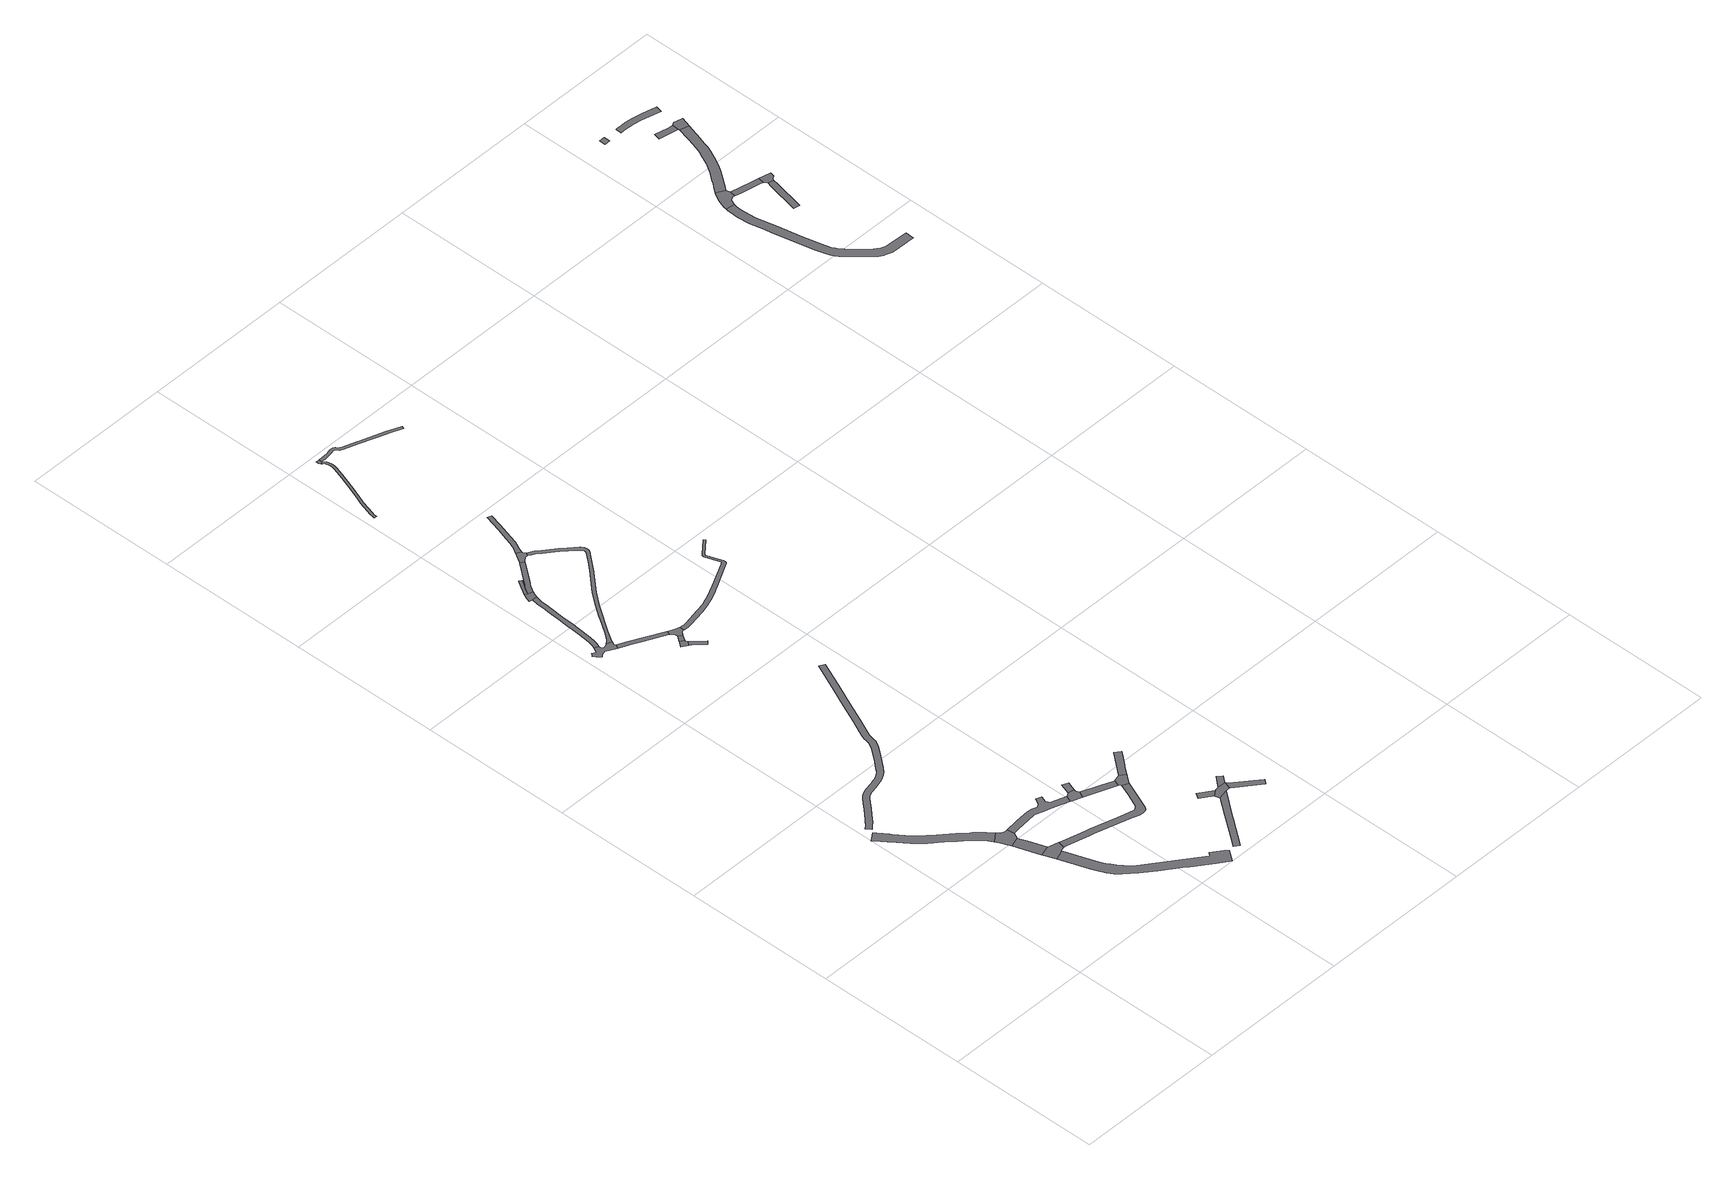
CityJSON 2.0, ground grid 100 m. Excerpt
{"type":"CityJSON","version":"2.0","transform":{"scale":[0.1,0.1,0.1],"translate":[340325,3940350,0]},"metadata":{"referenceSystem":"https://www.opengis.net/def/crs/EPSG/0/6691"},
"CityObjects":{
"road1":{"type":"Road","attributes":{"RoadStructureAttribute.sectionType":"1"},"geometry":[{"type":"MultiSurface","lod":"1","boundaries":[[[0,1,2,3,4,5,6,7,8,9,10,11,12,13,14,15,16,17,18,19,20,21,22,23,24,25,26,27,28,29,30,31,32]]]}]},
"road2":{"type":"Road","attributes":{"RoadStructureAttribute.sectionType":"1"},"geometry":[{"type":"MultiSurface","lod":"1","boundaries":[[[33,34,35,36,37,38]]]}]},
"road3":{"type":"Road","geometry":[{"type":"MultiSurface","lod":"1","boundaries":[[[39,40,41,42,43,44,17,16,45,46,33,38]]]}]},
"road4":{"type":"Road","geometry":[{"type":"MultiSurface","lod":"1","boundaries":[[[47,48,36,35,49,50,51,52,53,54,55,56,57]]]}]},
"road5":{"type":"Road","attributes":{"RoadStructureAttribute.sectionType":"1"},"geometry":[{"type":"MultiSurface","lod":"1","boundaries":[[[58,59,60,61,62,63,64,65,66,67,68,69,70,71,72,53,52,73,74,75,76,77,78,79,80,81,82,83,84,85]]]}]},
"road6":{"type":"Road","geometry":[{"type":"MultiSurface","lod":"1","boundaries":[[[86,87,88,89,90,91,92,93,94,95,96,97,98,99,100,40,39,101,102,103,104,105,106,107,108,109,110,111,112]]]}]},
"road7":{"type":"Road","attributes":{"RoadStructureAttribute.sectionType":"1"},"geometry":[{"type":"MultiSurface","lod":"1","boundaries":[[[113,114,115,116,117,118,119,120,121,122,123,124,125,126,127,128,129,130,131,132,133,134,135,136,137,138,139,140,141,142,143,144,145,146,147,148,149,150,151,152,153,154,155,156,157,158,159,160,161,162,163,164,165,166,167,168,169,170,171,172,173,174,175,176]]]}]},
"road8":{"type":"Road","attributes":{"RoadStructureAttribute.sectionType":"1"},"geometry":[{"type":"MultiSurface","lod":"1","boundaries":[[[56,177,178,179,180,181,182,183,184,185,186,187,188,189,190,191,192,193,194,195,196,197,57]]]}]},
"road9":{"type":"Road","geometry":[{"type":"MultiSurface","lod":"1","boundaries":[[[198,199,200,201,202,203,204,205,206,207,208,209,210,211,212,213,214,215,216,215,217,218,219,220,221]]]}]},
"road10":{"type":"Road","geometry":[{"type":"MultiSurface","lod":"1","boundaries":[[[222,223,224,225,226,227,112,111,228,229,230]]]}]},
"road11":{"type":"Road","attributes":{"RoadStructureAttribute.sectionType":"1"},"geometry":[{"type":"MultiSurface","lod":"1","boundaries":[[[231,232,233,234,235,236,237,238,239,214,213,240,241,242,243,244,245,246,247,248,249,250,251]]]}]},
"road12":{"type":"Road","geometry":[{"type":"MultiSurface","lod":"1","boundaries":[[[224,252,253,225]]]}]},
"road13":{"type":"Road","attributes":{"RoadStructureAttribute.sectionType":"1"},"geometry":[{"type":"MultiSurface","lod":"1","boundaries":[[[254,202,201,255,256,257,258,259]]]}]},
"road14":{"type":"Road","attributes":{"RoadStructureAttribute.sectionType":"1"},"geometry":[{"type":"MultiSurface","lod":"1","boundaries":[[[229,260,261,262,263,264,230]]]}]},
"road15":{"type":"Road","geometry":[{"type":"MultiSurface","lod":"1","boundaries":[[[265,266,267,251,250,268,269,270]]]}]},
"road16":{"type":"Road","geometry":[{"type":"MultiSurface","lod":"1","boundaries":[[[271,272,273,274,275,276,277,278,279,280]]]}]},
"road17":{"type":"Road","geometry":[{"type":"MultiSurface","lod":"1","boundaries":[[[281,282,283,284,285,286,287,265,270]]]}]},
"road18":{"type":"Road","attributes":{"RoadStructureAttribute.sectionType":"1"},"geometry":[{"type":"MultiSurface","lod":"1","boundaries":[[[288,289,273,272]]]}]},
"road19":{"type":"Road","geometry":[{"type":"MultiSurface","lod":"1","boundaries":[[[279,290,291,292,293,280]]]}]},
"road20":{"type":"Road","attributes":{"RoadStructureAttribute.sectionType":"1"},"geometry":[{"type":"MultiSurface","lod":"1","boundaries":[[[294,295,296,297,298,299,300,301,302,303]]]}]},
"road21":{"type":"Road","geometry":[{"type":"MultiSurface","lod":"1","boundaries":[[[258,304,305,306,307,289,288,308,309,310,311,312,259]]]}]},
"road22":{"type":"Road","geometry":[{"type":"MultiSurface","lod":"1","boundaries":[[[313,314,315,316,317,318,262,261,319,320,189,188]]]}]},
"road23":{"type":"Road","attributes":{"RoadStructureAttribute.sectionType":"1"},"geometry":[{"type":"MultiSurface","lod":"1","boundaries":[[[321,322,323,324,325,270,269,326,327,328,329,330,331,332,333]]]}]},
"road24":{"type":"Road","attributes":{"RoadStructureAttribute.sectionType":"1"},"geometry":[{"type":"MultiSurface","lod":"1","boundaries":[[[334,335,336,337,338,339,340,341,342,343,344,345,346,347,348,349,350,351,352,353,354,355,356,206,205,357,358,359,360,361,362,363,364,365,366,367,368,369,370,371,372,373,374,375,376,377,378]]]}]},
"road25":{"type":"Road","geometry":[{"type":"MultiSurface","lod":"1","boundaries":[[[379,380,381,382]]]}]},
"road26":{"type":"Road","attributes":{"RoadStructureAttribute.sectionType":"1"},"geometry":[{"type":"MultiSurface","lod":"1","boundaries":[[[316,383,384,385,386,387,388,317]]]}]},
"road27":{"type":"Road","geometry":[{"type":"MultiSurface","lod":"1","boundaries":[[[389,390,391,392,393,382,381,299,298,394]]]}]},
"road28":{"type":"Road","geometry":[{"type":"MultiSurface","lod":"1","boundaries":[[[395,396,397,398,399,400,333,332,401,402,403,404,334,378]]]}]},
"road29":{"type":"Road","geometry":[{"type":"MultiSurface","lod":"1","boundaries":[[[405,406,407,391,390]]]}]},
"road30":{"type":"Road","attributes":{"RoadStructureAttribute.sectionType":"1"},"geometry":[{"type":"MultiSurface","lod":"1","boundaries":[[[408,409,410,411,389,394]]]}]},
"road31":{"type":"Road","attributes":{"RoadStructureAttribute.sectionType":"1"},"geometry":[{"type":"MultiSurface","lod":"1","boundaries":[[[412,413,414,415,416,417,418,419,420,421,422,423,398,397]]]}]},
"road32":{"type":"Road","geometry":[{"type":"MultiSurface","lod":"1","boundaries":[[[424,425,426,427,428,429]]]}]},
"road33":{"type":"Road","attributes":{"RoadStructureAttribute.sectionType":"1"},"geometry":[{"type":"MultiSurface","lod":"1","boundaries":[[[430,431,432,433,434,435,436,437,438,439,440,441,442,443,444,445,446,447,448,449,450,451,452,453,454,455,456,457,458,459,460,461,462,463,464,311,310]]]}]},
"road34":{"type":"Road","attributes":{"RoadStructureAttribute.sectionType":"1"},"geometry":[{"type":"MultiSurface","lod":"1","boundaries":[[[465,466,467,468,469,470,471,472,473,474,475,476,477,478,479,480,481,482,483,484,485,486,487,488,489,490,491,492,493,494,425,495,496,497,498,499,500,501,502,503,504,505,506,507,508,509,510,511,512,513,514,515,516,517,518,519,520,521,522,523,426,425,424]]]}]},
"road35":{"type":"Road","geometry":[{"type":"MultiSurface","lod":"1","boundaries":[[[524,525,526,527,528,529,530,531,532,533,534,535,536,537]]]}]},
"road36":{"type":"Road","attributes":{"RoadStructureAttribute.sectionType":"1"},"geometry":[{"type":"MultiSurface","lod":"1","boundaries":[[[538,539,540,541,542,543,544,545,546,547,548,549,550,551,552,553,554,555,556,557,558,559,560,561,533,532,562,563,564,565,566,567,568,569,570,571,572,573,574,575,576,577,578,579,580,581,582,583,584,585,586,587,588,589]]]}]},
"road37":{"type":"Road","attributes":{"RoadStructureAttribute.sectionType":"1"},"geometry":[{"type":"MultiSurface","lod":"1","boundaries":[[[590,591,592,593]]]}]},
"road38":{"type":"Road","attributes":{"RoadStructureAttribute.sectionType":"1"},"geometry":[{"type":"MultiSurface","lod":"1","boundaries":[[[537,594,595,596,597,598,599,524]]]}]},
"road39":{"type":"Road","attributes":{"RoadStructureAttribute.sectionType":"1"},"geometry":[{"type":"MultiSurface","lod":"1","boundaries":[[[600,601,602,603,604,605]]]}]},
"road40":{"type":"Road","attributes":{"RoadStructureAttribute.sectionType":"1"},"geometry":[{"type":"MultiSurface","lod":"1","boundaries":[[[606,607,608,609,610,611,612,613,614,615,616,617,618,619,526,525,620,621,622,623,624,625,626,627,628,629,630]]]}]},
"road41":{"type":"Road","geometry":[{"type":"MultiSurface","lod":"1","boundaries":[[[596,600,605,631,632,633,597]]]}]},
"road42":{"type":"Road","geometry":[{"type":"MultiSurface","lod":"1","boundaries":[[[634,635,636,637,638,639]]]}]},
"road43":{"type":"Road","attributes":{"RoadStructureAttribute.sectionType":"1"},"geometry":[{"type":"MultiSurface","lod":"1","boundaries":[[[640,641,642,643,644,645,646,647,648,649,650,651,652,653,654,655]]]}]},
"road44":{"type":"Road","geometry":[{"type":"MultiSurface","lod":"1","boundaries":[[[656,606,630,657,658,634,639]]]}]}
},
"vertices":[
[3,1587,0],[16,1570,0],[59,1513,0],[66,1503,0],[136,1409,0],[179,1362,0],[200,1341,0],[225,1320,0],[245,1303,0],[299,1257,0],[326,1233,0],[350,1211,0],[381,1182,0],[409,1152,0],[414,1145,0],[444,1106,0],[461,1077,0],[518,1125,0],[509,1136,0],[486,1164,0],[456,1196,0],[436,1217,0],[426,1227,0],[369,1281,0],[340,1305,0],[286,1352,0],[244,1388,0],[226,1406,0],[185,1450,0],[119,1539,0],[112,1549,0],[67,1609,0],[58,1624,0],
[505,981,0],[543,871,0],[564,812,0],[631,835,0],[591,948,0],[571,1004,0],
[590,1045,0],[584,1092,0],[568,1090,0],[542,1101,0],[536,1103,0],[535,1105,0],[477,1047,0],[496,1007,0],
[679,818,0],[644,827,0],[568,800,0],[572,789,0],[590,740,0],[595,728,0],[662,752,0],[663,758,0],[674,761,0],[689,764,0],[702,811,0],
[1300,75,0],[1281,94,0],[1211,144,0],[1192,121,0],[1086,199,0],[946,301,0],[862,366,0],[834,390,0],[807,420,0],[784,451,0],[766,482,0],[761,491,0],[746,520,0],[729,562,0],[692,665,0],[662,537,0],[681,492,0],[701,447,0],[724,412,0],[727,409,0],[752,379,0],[786,347,0],[821,317,0],[907,250,0],[1020,167,0],[1051,144,0],[1174,54,0],[1247,2,0],
[910,1070,0],[897,1097,0],[911,1134,0],[876,1147,0],[860,1113,0],[856,1109,0],[853,1107,0],[836,1097,0],[830,1097,0],[802,1106,0],[797,1108,0],[785,1111,0],[767,1112,0],[677,1103,0],[669,1103,0],[631,1050,0],[674,1055,0],[724,1060,0],[768,1065,0],[779,1066,0],[784,1065,0],[825,1051,0],[833,1048,0],[875,1034,0],[877,1034,0],[992,993,0],[1007,1036,0],
[74,1646,0],[93,1660,0],[119,1683,0],[139,1703,0],[194,1763,0],[229,1802,0],[252,1828,0],[265,1839,0],[281,1848,0],[291,1852,0],[306,1856,0],[356,1867,0],[389,1877,0],[391,1878,0],[412,1885,0],[441,1901,0],[462,1917,0],[485,1944,0],[522,1988,0],[569,2047,0],[587,2070,0],[599,2087,0],[619,2129,0],[622,2143,0],[626,2157,0],[629,2175,0],[632,2186,0],[651,2226,0],[687,2304,0],[746,2439,0],[813,2585,0],[887,2757,0],[854,2774,0],[777,2601,0],[724,2487,0],[710,2455,0],[651,2321,0],[615,2243,0],[594,2199,0],[590,2184,0],[587,2165,0],[581,2143,0],[565,2107,0],[555,2094,0],[554,2093,0],[491,2014,0],[455,1970,0],[435,1946,0],[419,1934,0],[395,1921,0],[377,1915,0],[372,1913,0],[346,1905,0],[297,1895,0],[278,1890,0],[263,1883,0],[242,1872,0],[224,1856,0],[200,1828,0],[165,1789,0],[110,1730,0],[94,1714,0],[78,1697,0],[50,1676,0],
[717,761,0],[856,725,0],[889,717,0],[1086,662,0],[1133,647,0],[1176,634,0],[1200,633,0],[1220,637,0],[1227,641,0],[1239,655,0],[1247,668,0],[1325,855,0],[1284,873,0],[1252,797,0],[1211,699,0],[1186,684,0],[1099,705,0],[1075,712,0],[900,760,0],[874,767,0],[725,805,0],
[104,3719,0],[119,3723,0],[132,3727,0],[202,3693,0],[215,3720,0],[210,3725,0],[210,3730,0],[219,3749,0],[185,3764,0],[171,3756,0],[155,3752,0],[149,3754,0],[141,3760,0],[139,3769,0],[140,3778,0],[140,3779,0],[114,3791,0],[95,3759,0],[94,3757,0],[72,3770,0],[64,3759,0],[55,3751,0],[70,3731,0],[91,3707,0],
[1081,1013,0],[1075,1034,0],[1075,1042,0],[1034,1050,0],[1031,1047,0],[1012,1036,0],[1003,989,0],[1062,970,0],[1085,1009,0],
[164,4264,0],[161,4221,0],[158,4180,0],[151,4095,0],[146,4024,0],[141,3956,0],[133,3868,0],[128,3836,0],[123,3814,0],[151,3804,0],[158,3829,0],[163,3865,0],[171,3953,0],[176,4023,0],[181,4093,0],[189,4197,0],[191,4219,0],[194,4261,0],[196,4285,0],[203,4310,0],[171,4310,0],
[1098,1106,0],[1059,1120,0],
[271,3693,0],[258,3666,0],[265,3663,0],[339,3627,0],[478,3559,0],[491,3586,0],
[1131,942,0],[1269,887,0],[1285,929,0],[1202,962,0],[1168,976,0],
[171,4372,0],[156,4342,0],[149,4315,0],[211,4332,0],[221,4351,0],[186,4362,0],
[501,3459,0],[500,3463,0],[476,3481,0],[469,3472,0],[449,3444,0],[474,3425,0],[479,3426,0],[482,3425,0],[487,3421,0],[509,3446,0],
[213,4408,0],[223,4423,0],[248,4462,0],[231,4470,0],[206,4433,0],[202,4427,0],[183,4393,0],
[526,3500,0],[503,3519,0],
[500,3409,0],[564,3347,0],[585,3368,0],[522,3429,0],
[1370,56,0],[1504,234,0],[1527,265,0],[1624,392,0],[1644,417,0],[1580,401,0],[1495,289,0],[1477,265,0],[1370,122,0],[1338,80,0],
[489,3550,0],[496,3545,0],[500,3539,0],[502,3530,0],[544,3520,0],[553,3525,0],[561,3525,0],[560,3557,0],[530,3568,0],
[1329,863,0],[1344,884,0],[1360,905,0],[1368,915,0],[1332,943,0],[1314,937,0],[1283,880,0],[1284,879,0],
[290,4499,0],[277,4482,0],[251,4448,0],[227,4420,0],[217,4408,0],[229,4368,0],[244,4392,0],[254,4404,0],[274,4429,0],[314,4481,0],[353,4533,0],[369,4553,0],[344,4570,0],
[418,4576,0],[438,4565,0],[456,4553,0],[486,4528,0],[560,4471,0],[562,4469,0],[599,4437,0],[649,4392,0],[656,4385,0],[660,4377,0],[661,4369,0],[660,4361,0],[658,4354,0],[610,4297,0],[580,4260,0],[565,4244,0],[441,4107,0],[372,4019,0],[326,3951,0],[307,3925,0],[250,3838,0],[210,3786,0],[202,3777,0],[222,3756,0],[266,3827,0],[315,3900,0],[324,3914,0],[388,4007,0],[456,4094,0],[477,4117,0],[585,4236,0],[595,4247,0],[635,4295,0],[679,4347,0],[684,4361,0],[684,4376,0],[679,4392,0],[668,4409,0],[616,4456,0],[578,4488,0],[578,4489,0],[502,4548,0],[471,4573,0],[451,4586,0],[431,4597,0],
[1516,524,0],[1494,490,0],[1570,440,0],[1605,464,0],
[1410,968,0],[1414,973,0],[1466,1037,0],[1489,1065,0],[1452,1092,0],[1391,1016,0],
[1689,465,0],[1688,470,0],[1636,471,0],[1630,468,0],[1611,464,0],[1676,422,0],
[419,4605,0],[415,4611,0],[415,4621,0],[386,4638,0],[377,4623,0],[345,4571,0],[381,4564,0],[391,4572,0],[399,4576,0],[410,4577,0],
[1725,515,0],[1694,540,0],[1646,481,0],
[1680,419,0],[1836,295,0],[1861,326,0],[1702,453,0],
[429,4655,0],[444,4684,0],[452,4704,0],[467,4750,0],[497,4860,0],[521,4946,0],[492,4954,0],[464,4843,0],[438,4758,0],[424,4714,0],[420,4702,0],[407,4673,0],
[190,5930,0],[202,5940,0],[203,5960,0],[189,5961,0],[182,5962,0],[180,5942,0],
[563,3525,0],[593,3523,0],[617,3524,0],[737,3549,0],[795,3564,0],[828,3576,0],[853,3585,0],[908,3611,0],[924,3619,0],[950,3633,0],[1104,3714,0],[1121,3724,0],[1127,3730,0],[1130,3738,0],[1130,3753,0],[1092,3851,0],[1092,3856,0],[1092,3858,0],[1096,3862,0],[1185,3938,0],[1176,3949,0],[1086,3873,0],[1079,3865,0],[1077,3858,0],[1077,3848,0],[1113,3753,0],[1112,3750,0],[1096,3740,0],[935,3656,0],[841,3613,0],[818,3604,0],[787,3593,0],[730,3579,0],[613,3554,0],[593,3553,0],
[194,5925,0],[201,5917,0],[205,5910,0],[208,5903,0],[210,5892,0],[211,5878,0],[211,5865,0],[207,5849,0],[189,5789,0],[145,5667,0],[115,5585,0],[101,5548,0],[71,5449,0],[68,5432,0],[64,5412,0],[80,5410,0],[83,5429,0],[87,5445,0],[116,5543,0],[121,5556,0],[160,5662,0],[204,5784,0],[223,5845,0],[227,5863,0],[227,5879,0],[226,5894,0],[223,5907,0],[220,5917,0],[214,5926,0],[207,5935,0],[209,5940,0],[231,5940,0],[253,5942,0],[278,5945,0],[311,5951,0],[318,5950,0],[326,5947,0],[341,5930,0],[348,5926,0],[357,5921,0],[455,5886,0],[620,5828,0],[633,5823,0],[715,5791,0],[721,5810,0],[627,5847,0],[473,5901,0],[462,5905,0],[364,5940,0],[358,5943,0],[355,5945,0],[338,5964,0],[327,5970,0],[315,5972,0],[305,5972,0],[274,5965,0],[251,5962,0],[230,5960,0],[210,5960,0],
[3370,5780,0],[3363,5807,0],[3309,5836,0],[3292,5811,0],[3279,5786,0],[3269,5761,0],[3262,5745,0],[3255,5720,0],[3252,5701,0],[3309,5693,0],[3318,5719,0],[3327,5732,0],[3353,5742,0],[3362,5740,0],
[3787,4817,0],[3788,4833,0],[3654,4841,0],[3631,4843,0],[3621,4846,0],[3605,4853,0],[3595,4859,0],[3584,4866,0],[3569,4878,0],[3543,4903,0],[3477,4974,0],[3457,4997,0],[3448,5008,0],[3439,5019,0],[3428,5040,0],[3418,5061,0],[3400,5118,0],[3370,5251,0],[3340,5394,0],[3311,5531,0],[3303,5610,0],[3303,5636,0],[3304,5659,0],[3305,5675,0],[3250,5683,0],[3248,5663,0],[3247,5636,0],[3247,5608,0],[3254,5521,0],[3273,5430,0],[3283,5381,0],[3313,5239,0],[3344,5103,0],[3363,5042,0],[3375,5011,0],[3381,4999,0],[3396,4977,0],[3403,4968,0],[3411,4959,0],[3432,4934,0],[3500,4861,0],[3529,4832,0],[3537,4822,0],[3542,4815,0],[3570,4798,0],[3570,4801,0],[3573,4802,0],[3576,4800,0],[3601,4789,0],[3620,4784,0],[3650,4781,0],[3784,4777,0],
[3184,6598,0],[3184,6556,0],[3221,6555,0],[3221,6598,0],
[3408,5730,0],[3530,5704,0],[3550,5698,0],[3559,5738,0],[3539,5743,0],[3416,5769,0],
[3566,5675,0],[3559,5645,0],[3511,5429,0],[3551,5420,0],[3598,5636,0],[3605,5667,0],
[3553,6332,0],[3530,6252,0],[3527,6241,0],[3506,6168,0],[3498,6141,0],[3492,6127,0],[3485,6110,0],[3450,6038,0],[3442,6023,0],[3432,6005,0],[3408,5968,0],[3374,5923,0],[3355,5897,0],[3329,5863,0],[3377,5826,0],[3422,5887,0],[3458,5934,0],[3483,5974,0],[3504,6010,0],[3540,6086,0],[3555,6122,0],[3563,6152,0],[3588,6235,0],[3589,6241,0],[3611,6316,0],
[3607,5679,0],[3631,5694,0],[3637,5721,0],
[3550,6385,0],[3523,6388,0],[3429,6407,0],[3421,6366,0],[3514,6347,0],[3548,6339,0],
[3509,6577,0],[3433,6591,0],[3422,6593,0],[3390,6596,0],[3364,6596,0],[3329,6594,0],[3313,6593,0],[3312,6555,0],[3340,6555,0],[3355,6554,0],[3379,6553,0],[3415,6552,0],[3459,6544,0],[3499,6536,0],[3591,6511,0],[3602,6552,0],
[3552,6337,0],[3631,6384,0],[3576,6399,0]
]}
